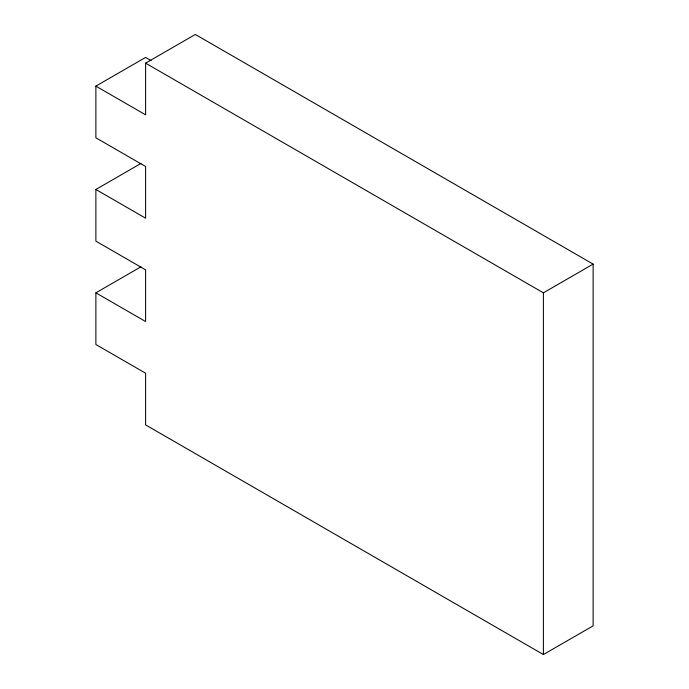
<?xml version="1.0" encoding="UTF-8"?>
<svg xmlns="http://www.w3.org/2000/svg" width="689" height="689" viewBox="0 0 689 689"><rect width="100%" height="100%" fill="white"/><g stroke="black" fill="none" stroke-linecap="round" stroke-linejoin="round"><path stroke-width="1.03" d="M95.874 86.125L145.603 114.83L145.603 63.155L195.323 34.45L593.126 264.111L593.126 625.845L543.397 654.55L145.603 424.889L145.603 373.214L95.874 344.5L95.874 292.825L145.603 321.53L145.603 269.855L95.874 241.15L95.874 189.475L145.603 218.18L145.603 166.505L95.874 137.8L95.874 86.125L145.603 57.42L151.124 60.606M95.874 189.475L140.995 163.422M95.874 292.825L140.995 266.781M145.603 63.155L543.397 292.825L593.126 264.111M543.397 292.825L543.397 654.55"/></g></svg>
